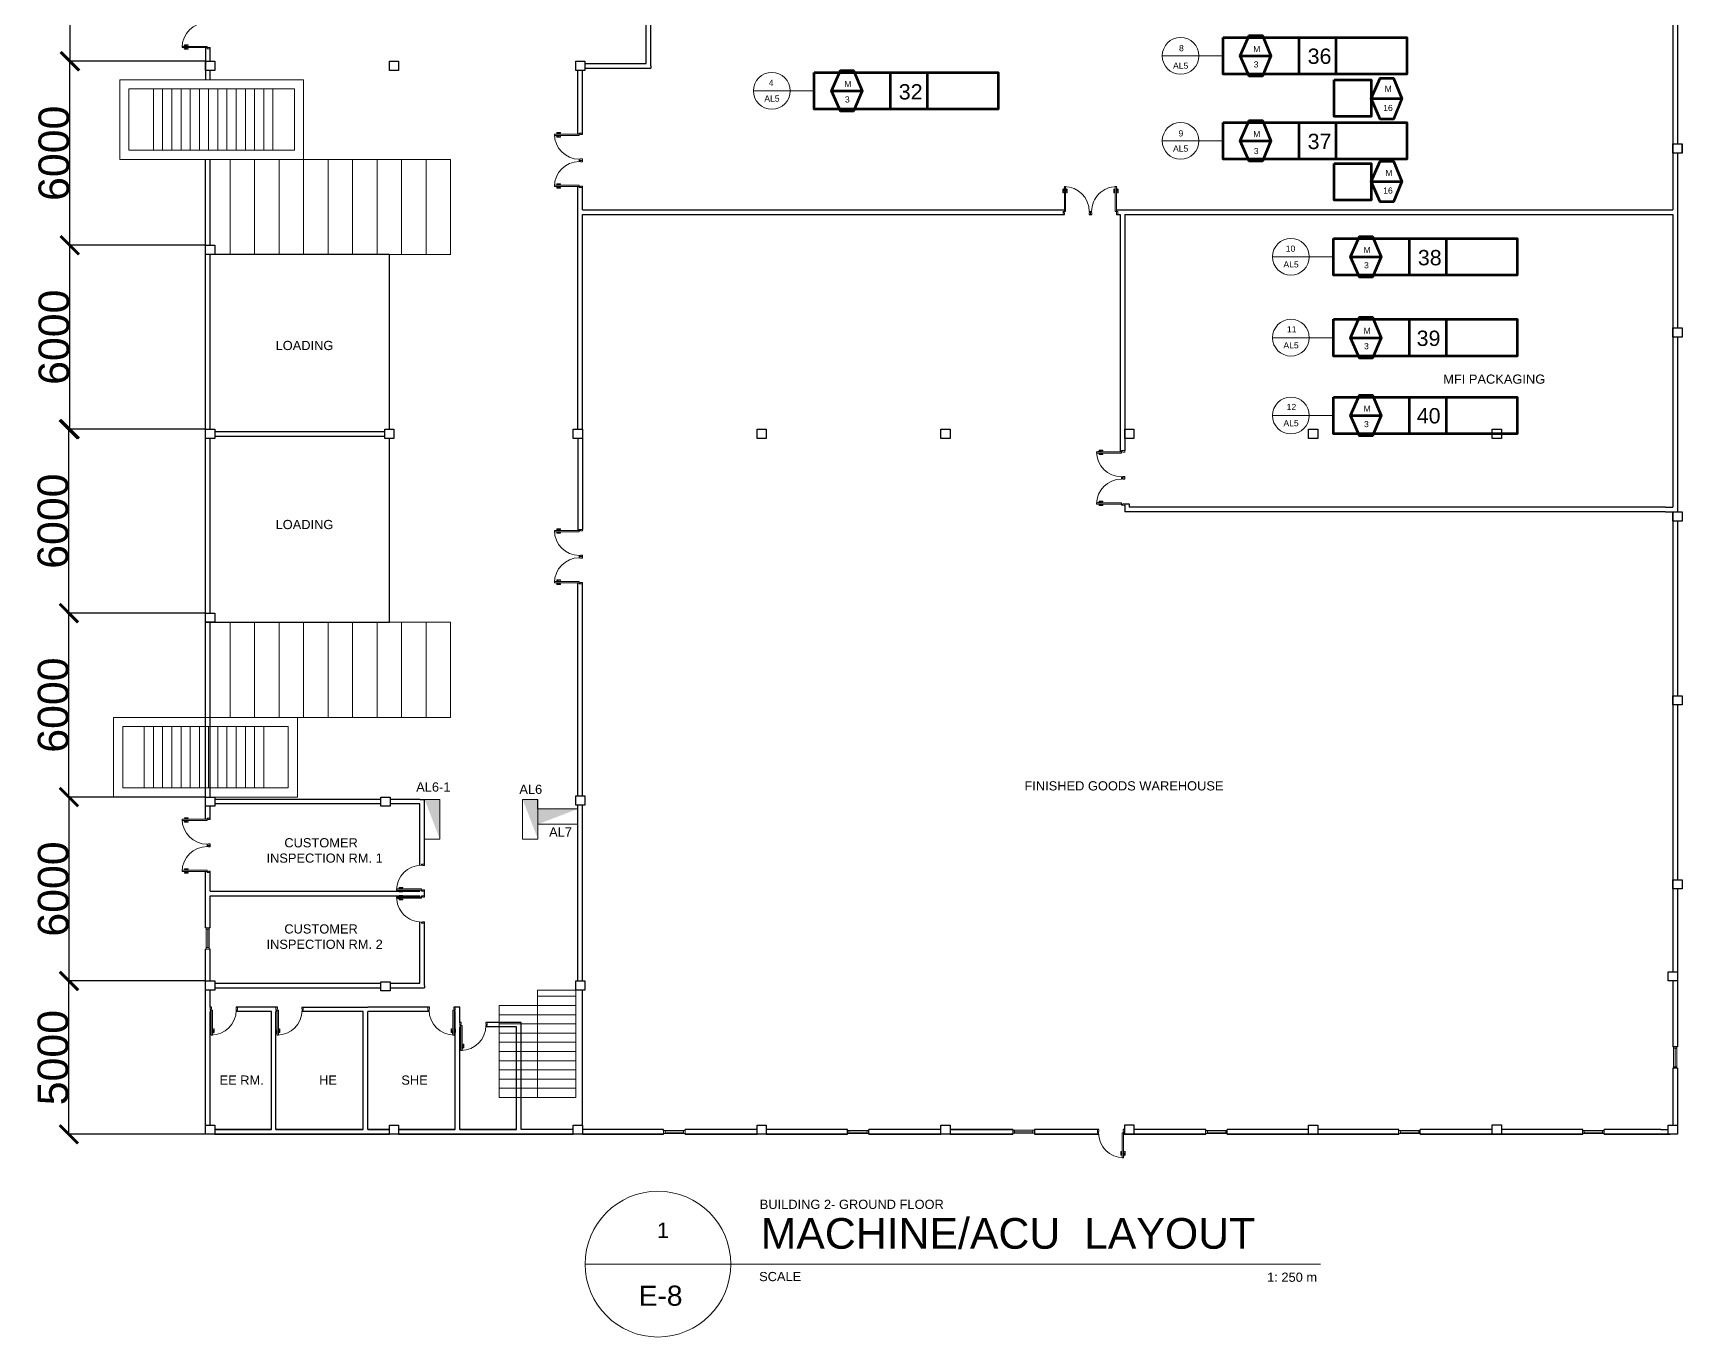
# Model space of a CAD drawing. Header units: millimetres. Extents: x 3339 to 2017737, y 4955 to 2748989.
# Drawn here: x 1099717 to 1153540, y 1506037 to 1548575 of the extents above; entities that cross this region are included whole.
import ezdxf

# ---------------------------------------------------------------- set-up
doc = ezdxf.new("R2010")
doc.units = ezdxf.units.MM
doc.header["$LTSCALE"] = 30
for name, color, linetype, lineweight in [('A-DETL-GENF', 92, 'Continuous', 13), ('A-DOOR', 31, 'Continuous', 13), ('A-GLAZ', 151, 'Continuous', 13), ('MACH BLOCK', 41, 'Continuous', 5), ('MACH BLOCK2', 28, 'Continuous', 60), ('PANNEL', 255, 'Continuous', 5), ('PANNEL H.', 250, 'Continuous', 5), ('STAIR', 1, 'Continuous', 5), ('T-WAL', 4, 'Continuous', 5), ('TEXT MACHLAYOUT', 255, 'Continuous', 5)]:
    doc.layers.add(name, color=color, linetype=linetype, lineweight=lineweight)
doc.layers.add('MACHINE LAYOUT', color=8, linetype='Continuous')
doc.layers.add('POSTE', color=50, linetype='Continuous')
doc.styles.get("Standard").update_dxf_attribs({"font": 'arial.ttf'})
doc.dimstyles.new('ISO-25', dxfattribs={"dimtxt": 1000, "dimasz": 600, "dimexe": 1.25, "dimexo": 0.625, "dimtad": 1, "dimtxsty": 'Standard', "dimblk": 'ARCHTICK', "dimcen": 2.5, "dimclrd": 4, "dimadec": 0, "dimazin": 0, "dimtfac": 1, "dimtmove": 0, "dimatfit": 3, "dimfxl": 1, "dimarcsym": 0})

# ---------------------------------------------------------------- blocks, each defined once
blk = doc.blocks.new('Poste 2')
at = {"layer": 'POSTE'}
blk.add_lwpolyline([(-300, 0), (0, 0), (0, -300), (-300, -300)], close=True, dxfattribs=at)
blk = doc.blocks.new('Poste 3')
at = {"layer": 'POSTE'}
blk.add_lwpolyline([(0, 0), (300, 0), (300, -300), (0, -300)], close=True, dxfattribs=at)
blk = doc.blocks.new('POSTE bot left')
at = {"layer": 'POSTE'}
blk.add_lwpolyline([(0, 300), (300, 300), (300, 0), (0, 0)], close=True, dxfattribs=at)
blk = doc.blocks.new('POSTE.COM')
at = {"layer": 'POSTE'}
blk.add_lwpolyline([(-300, 300), (0, 300), (0, 0), (-300, 0)], close=True, dxfattribs=at)
blk = doc.blocks.new('D4')
at = {"layer": 'A-DETL-GENF'}
for p, q in [((-1072, -29), (-1072, -112)), ((-1052, -29), (-1072, -29)), ((-1060, -41), (-1072, -30)), ((-1072, -112), (-1060, -112)), ((-1059, -112), (-1072, -112)), ((-1072, -112), (-1072, -150)), ((-1072, -150), (-1059, -150)), ((-1060, -112), (-1060, -41)), ((-1060, -41), (-1052, -41)), ((-1059, -150), (-1059, -112)), ((-1059, -115), (-1059, -147)), ((-1027, -115), (-1059, -115)), ((-1059, -147), (-1027, -147)), ((-1052, -41), (-1052, -29)), ((-1021, -74), (-1027, -80)), ((-1027, -80), (-1027, -182)), ((-1027, -147), (-1027, -115)), ((-1027, -182), (-1021, -188)), ((-1021, -188), (-1021, -74)), ((-974, -80), (-981, -74)), ((-981, -74), (-981, -188)), ((-981, -188), (-974, -182)), ((-974, -182), (-974, -80)), ((-943, -115), (-974, -115)), ((-974, -115), (-974, -147)), ((-974, -147), (-943, -147)), ((-930, -29), (-949, -29)), ((-949, -29), (-949, -41)), ((-949, -41), (-941, -41)), ((-943, -112), (-943, -150)), ((-930, -112), (-943, -112)), ((-943, -147), (-943, -115)), ((-943, -150), (-930, -150)), ((-941, -41), (-930, -30)), ((-941, -41), (-941, -112)), ((-941, -112), (-930, -112)), ((-930, -112), (-930, -29)), ((-930, -150), (-930, -112))]:
    blk.add_line(p, q, dxfattribs=at)
at = {"layer": 'A-DOOR', "lineweight": 18}
for p, q in [((-1059, 683), (-1024, 683)), ((-1014, 683), (-1059, 683)), ((-1059, 683), (-1059, 583)), ((-1059, 583), (-1024, 583)), ((-1024, 583), (-1024, 626)), ((-1024, 626), (-1014, 626)), ((-981, 583), (-1021, 583)), ((-1021, 583), (-1021, -231)), ((-1014, 626), (-1014, 683)), ((-981, -231), (-981, 583)), ((-169, 683), (-214, 683)), ((-214, 683), (-214, 626)), ((-214, 626), (-204, 626)), ((-204, 683), (-169, 683)), ((-204, 626), (-204, 583)), ((-204, 583), (-169, 583)), ((-169, 583), (-169, 683)), ((-1021, -231), (-981, -231))]:
    blk.add_line(p, q, dxfattribs=at)
at = {"layer": 'A-DOOR'}
blk.add_arc((-1021, 583), 814, 270, 0, dxfattribs=at)
blk = doc.blocks.new('DOOR')
at = {"layer": 'A-DOOR', "xscale": -1}
blk.add_blockref('D4', (-1059, -683), dxfattribs=at)
blk = doc.blocks.new('S2')
at = {"layer": 'STAIR'}
for p, q in [((0, 0), (-1250, 0)), ((-1250, 0), (-1250, -500)), ((0, -3500), (0, 0)), ((-2500, -500), (-2500, -3500)), ((-1250, -500), (-2500, -500)), ((-1250, -500), (-1250, -200)), ((-1250, -200), (0, -200)), ((-1250, -3500), (-1250, -500)), ((-1250, -800), (-1250, -500)), ((-1250, -500), (0, -500)), ((-1250, -800), (-2500, -800)), ((-1250, -1100), (-1250, -800)), ((-1250, -800), (0, -800)), ((0, -800), (-1250, -800)), ((-1250, -1100), (-2500, -1100)), ((-1250, -1400), (-2500, -1400)), ((-1250, -1400), (-1250, -1100)), ((-1250, -1100), (0, -1100)), ((0, -1100), (-1250, -1100)), ((-1250, -1700), (-1250, -1400)), ((-1250, -1400), (0, -1400)), ((0, -1400), (-1250, -1400)), ((-1250, -1700), (-2500, -1700)), ((-1250, -2000), (-2500, -2000)), ((-1250, -2000), (-1250, -1700)), ((-1250, -1700), (0, -1700)), ((0, -1700), (-1250, -1700)), ((-1250, -2300), (-1250, -2000)), ((-1250, -2000), (0, -2000)), ((0, -2000), (-1250, -2000)), ((-1250, -2300), (-2500, -2300)), ((-1250, -2600), (-2500, -2600)), ((-1250, -2600), (-1250, -2300)), ((-1250, -2300), (0, -2300)), ((0, -2300), (-1250, -2300)), ((-1250, -2900), (-1250, -2600)), ((-1250, -2600), (0, -2600)), ((0, -2600), (-1250, -2600)), ((-1250, -2900), (-2500, -2900)), ((-1250, -3200), (-2500, -3200)), ((-1250, -3200), (-1250, -2900)), ((-1250, -2900), (0, -2900)), ((0, -2900), (-1250, -2900)), ((-1250, -3500), (-1250, -3200)), ((-1250, -3200), (0, -3200)), ((-2500, -3500), (-1250, -3500)), ((-1250, -3500), (0, -3500))]:
    blk.add_line(p, q, dxfattribs=at)
blk = doc.blocks.new('W1')
at = {"layer": 'A-GLAZ'}
for p, q in [((100, 650), (0, 650)), ((50, 50), (50, 650)), ((100, 50), (0, 50)), ((100, 0), (0, 0))]:
    blk.add_line(p, q, dxfattribs=at)
blk.add_lwpolyline([(100, 0), (100, 700), (0, 700), (0, 0)], dxfattribs=at)
blk = doc.blocks.new('D2')
at = {"layer": 'T-WAL', "xscale": -1, "rotation": 270}
blk.add_blockref('DOOR', (0, 0), dxfattribs=at)
at = {"layer": 'T-WAL', "rotation": 270}
blk.add_blockref('DOOR', (0, -1780), dxfattribs=at)
blk = doc.blocks.new('SS2')
at = {"layer": 'STAIR'}
for p, q in [((-2600, 0), (-2600, -6000)), ((0, 0), (-2600, 0)), ((0, -6000), (0, 0)), ((-2300, -300), (-2300, -5700)), ((-300, -300), (-2300, -300)), ((-2300, -300), (-2300, -1000)), ((-300, -5700), (-300, -300)), ((-300, -300), (-300, -1000)), ((-2300, -1000), (-2300, -1300)), ((-2300, -1000), (-300, -1000)), ((-300, -1000), (-300, -1300)), ((-2300, -1300), (-2300, -1600)), ((-2300, -1300), (-300, -1300)), ((-2300, -1600), (-2300, -1900)), ((-2300, -1600), (-300, -1600)), ((-300, -1300), (-300, -1600)), ((-300, -1600), (-300, -1900)), ((-2300, -1900), (-2300, -2200)), ((-2300, -1900), (-300, -1900)), ((-300, -1900), (-300, -2200)), ((-2300, -2200), (-2300, -2500)), ((-2300, -2200), (-300, -2200)), ((-2300, -2500), (-2300, -2800)), ((-2300, -2500), (-300, -2500)), ((-300, -2200), (-300, -2500)), ((-300, -2500), (-300, -2800)), ((-2300, -2800), (-2300, -3100)), ((-2300, -2800), (-300, -2800)), ((-2300, -3100), (-2300, -3400)), ((-2300, -3100), (-300, -3100)), ((-300, -2800), (-300, -3100)), ((-300, -3100), (-300, -3400)), ((-2300, -3400), (-2300, -3700)), ((-2300, -3400), (-300, -3400)), ((-2300, -3700), (-2300, -4000)), ((-2300, -3700), (-300, -3700)), ((-300, -3400), (-300, -3700)), ((-300, -3700), (-300, -4000)), ((-2300, -4000), (-2300, -4300)), ((-2300, -4000), (-300, -4000)), ((-2300, -4300), (-2300, -4600)), ((-2300, -4300), (-300, -4300)), ((-300, -4000), (-300, -4300)), ((-300, -4300), (-300, -4600)), ((-2300, -4600), (-2300, -4900)), ((-2300, -4600), (-300, -4600)), ((-300, -4600), (-300, -4900)), ((-2300, -4900), (-2300, -5200)), ((-2300, -4900), (-300, -4900)), ((-2300, -5700), (-2300, -5000)), ((-2300, -5200), (-2300, -5500)), ((-300, -4900), (-300, -5200)), ((-300, -5200), (-300, -5500)), ((-2300, -5700), (-300, -5700)), ((-2600, -6000), (0, -6000))]:
    blk.add_line(p, q, dxfattribs=at)
blk = doc.blocks.new('WW3')
at = {"layer": 'T-WAL'}
blk.add_blockref('SS2', (0, 0), dxfattribs=at)
blk = doc.blocks.new('WE1')
at = {"layer": 'STAIR'}
for p, q in [((-8000, 0), (-8000, -3100)), ((0, 0), (-8000, 0)), ((-8000, 0), (-7200, 0)), ((-7200, 0), (-6400, 0)), ((-7200, 0), (-7200, -3100)), ((-6400, 0), (-5600, 0)), ((-6400, 0), (-6400, -3100)), ((-5600, 0), (-4800, 0)), ((-5600, 0), (-5600, -3100)), ((-4800, 0), (-4000, 0)), ((-4800, 0), (-4800, -3100)), ((-4000, 0), (-3200, 0)), ((-4000, 0), (-4000, -3100)), ((-3200, 0), (-2400, 0)), ((-3200, 0), (-3200, -3100)), ((-2400, 0), (-2400, 0)), ((-2400, 0), (-1600, 0)), ((-2400, -3100), (-2400, 0)), ((-1600, 0), (-800, 0)), ((-1600, 0), (-1600, -3100)), ((-800, 0), (-800, -3100)), ((0, -3100), (0, 0)), ((-8000, -3100), (0, -3100)), ((-8000, -3100), (-7200, -3100)), ((-7200, -3100), (-6400, -3100)), ((-6400, -3100), (-5600, -3100)), ((-5600, -3100), (-4800, -3100)), ((-4800, -3100), (-4000, -3100)), ((-4000, -3100), (-3200, -3100)), ((-3200, -3100), (-2400, -3100)), ((-2400, -3100), (-1600, -3100)), ((-1600, -3100), (-800, -3100))]:
    blk.add_line(p, q, dxfattribs=at)
blk = doc.blocks.new('WEE')
at = {"layer": 'STAIR'}
blk.add_blockref('WE1', (8000, 0), dxfattribs=at)
at = {"layer": 'STAIR', "rotation": 89.99999999999999}
blk.add_blockref('WW3', (-3000, -3100), dxfattribs=at)
blk = doc.blocks.new('WEEW')
at = {"layer": 'STAIR'}
blk.add_line((-6000, 0), (-3000, 0), dxfattribs=at)
at = {"layer": 'STAIR', "rotation": 270}
blk.add_blockref('WW3', (0, 0), dxfattribs=at)
blk = doc.blocks.new('DDW')
at = {"layer": 'STAIR'}
blk.add_line((0, 3100), (3000, 3100), dxfattribs=at)
blk.add_blockref('WEEW', (3200, 3100), dxfattribs=at)
at = {"layer": 'STAIR', "xscale": -1, "rotation": 180}
blk.add_blockref('WE1', (8000, 0), dxfattribs=at)
blk = doc.blocks.new('_ArchTick')
at = {"color": 0, "linetype": 'ByBlock', "const_width": 0.15}
blk.add_lwpolyline([(-0.5, -0.5), (0.5, 0.5)], dxfattribs=at)
blk = doc.blocks.new('*D176')
at = {"layer": 'Defpoints', "color": 0, "transparency": 16777216}
for p in [(1100887, 1517651), (1105349, 1517651), (1105349, 1512651)]:
    blk.add_point(p, dxfattribs=at)
at = {"layer": 'MACHINE LAYOUT', "color": 0, "lineweight": -2, "transparency": 16777216}
for p, q in [((1105348, 1517651), (1100885, 1517651)), ((1105348, 1512651), (1100885, 1512651))]:
    blk.add_line(p, q, dxfattribs=at)
at = {"layer": 'MACHINE LAYOUT', "color": 4, "lineweight": -2, "transparency": 16777216}
blk.add_line((1100887, 1512651), (1100887, 1517651), dxfattribs=at)
at = {"layer": 'MACHINE LAYOUT', "color": 4, "lineweight": -2, "transparency": 16777216, "xscale": 600, "yscale": 600, "zscale": 600}
for p, rotation in [((1100887, 1517651), 90), ((1100887, 1512651), 270)]:
    blk.add_blockref('_ArchTick', p, dxfattribs=dict(at, rotation=rotation))
at = {"layer": 'MACHINE LAYOUT', "color": 0, "transparency": 16777216, "insert": (1100375, 1515151), "char_height": 1000, "attachment_point": 5, "rotation": 90}
blk.add_mtext('5000', dxfattribs=at)
blk = doc.blocks.new('*D177')
at = {"layer": 'Defpoints', "color": 0, "transparency": 16777216}
for p in [(1100895, 1523651), (1105349, 1523651), (1105349, 1517651)]:
    blk.add_point(p, dxfattribs=at)
at = {"layer": 'MACHINE LAYOUT', "color": 0, "lineweight": -2, "transparency": 16777216}
for p, q in [((1105348, 1523651), (1100894, 1523651)), ((1105348, 1517651), (1100894, 1517651))]:
    blk.add_line(p, q, dxfattribs=at)
at = {"layer": 'MACHINE LAYOUT', "color": 4, "lineweight": -2, "transparency": 16777216}
blk.add_line((1100895, 1517651), (1100895, 1523651), dxfattribs=at)
at = {"layer": 'MACHINE LAYOUT', "color": 4, "lineweight": -2, "transparency": 16777216, "xscale": 600, "yscale": 600, "zscale": 600}
for p, rotation in [((1100895, 1523651), 90), ((1100895, 1517651), 270)]:
    blk.add_blockref('_ArchTick', p, dxfattribs=dict(at, rotation=rotation))
at = {"layer": 'MACHINE LAYOUT', "color": 0, "transparency": 16777216, "insert": (1100384, 1520651), "char_height": 1000, "attachment_point": 5, "rotation": 90}
blk.add_mtext('6000', dxfattribs=at)
blk = doc.blocks.new('*D178')
at = {"layer": 'Defpoints', "color": 0, "transparency": 16777216}
for p in [(1100892, 1529651), (1105349, 1529651), (1105349, 1523651)]:
    blk.add_point(p, dxfattribs=at)
at = {"layer": 'MACHINE LAYOUT', "color": 0, "lineweight": -2, "transparency": 16777216}
for p, q in [((1105348, 1529651), (1100891, 1529651)), ((1105348, 1523651), (1100891, 1523651))]:
    blk.add_line(p, q, dxfattribs=at)
at = {"layer": 'MACHINE LAYOUT', "color": 4, "lineweight": -2, "transparency": 16777216}
blk.add_line((1100892, 1523651), (1100892, 1529651), dxfattribs=at)
at = {"layer": 'MACHINE LAYOUT', "color": 4, "lineweight": -2, "transparency": 16777216, "xscale": 600, "yscale": 600, "zscale": 600}
for p, rotation in [((1100892, 1529651), 90), ((1100892, 1523651), 270)]:
    blk.add_blockref('_ArchTick', p, dxfattribs=dict(at, rotation=rotation))
at = {"layer": 'MACHINE LAYOUT', "color": 0, "transparency": 16777216, "insert": (1100381, 1526651), "char_height": 1000, "attachment_point": 5, "rotation": 90}
blk.add_mtext('6000', dxfattribs=at)
blk = doc.blocks.new('*D179')
at = {"layer": 'Defpoints', "color": 0, "transparency": 16777216}
for p in [(1100884, 1535651), (1105349, 1535651), (1105349, 1529651)]:
    blk.add_point(p, dxfattribs=at)
at = {"layer": 'MACHINE LAYOUT', "color": 0, "lineweight": -2, "transparency": 16777216}
for p, q in [((1105348, 1535651), (1100883, 1535651)), ((1105348, 1529651), (1100883, 1529651))]:
    blk.add_line(p, q, dxfattribs=at)
at = {"layer": 'MACHINE LAYOUT', "color": 4, "lineweight": -2, "transparency": 16777216}
blk.add_line((1100884, 1529651), (1100884, 1535651), dxfattribs=at)
at = {"layer": 'MACHINE LAYOUT', "color": 4, "lineweight": -2, "transparency": 16777216, "xscale": 600, "yscale": 600, "zscale": 600}
for p, rotation in [((1100884, 1535651), 90), ((1100884, 1529651), 270)]:
    blk.add_blockref('_ArchTick', p, dxfattribs=dict(at, rotation=rotation))
at = {"layer": 'MACHINE LAYOUT', "color": 0, "transparency": 16777216, "insert": (1100373, 1532651), "char_height": 1000, "attachment_point": 5, "rotation": 90}
blk.add_mtext('6000', dxfattribs=at)
blk = doc.blocks.new('*D180')
at = {"layer": 'Defpoints', "color": 0, "transparency": 16777216}
for p in [(1100919, 1541651), (1105349, 1541651), (1105349, 1535651)]:
    blk.add_point(p, dxfattribs=at)
at = {"layer": 'MACHINE LAYOUT', "color": 0, "lineweight": -2, "transparency": 16777216}
for p, q in [((1105348, 1541651), (1100917, 1541651)), ((1105348, 1535651), (1100917, 1535651))]:
    blk.add_line(p, q, dxfattribs=at)
at = {"layer": 'MACHINE LAYOUT', "color": 4, "lineweight": -2, "transparency": 16777216}
blk.add_line((1100919, 1535651), (1100919, 1541651), dxfattribs=at)
at = {"layer": 'MACHINE LAYOUT', "color": 4, "lineweight": -2, "transparency": 16777216, "xscale": 600, "yscale": 600, "zscale": 600}
for p, rotation in [((1100919, 1541651), 90), ((1100919, 1535651), 270)]:
    blk.add_blockref('_ArchTick', p, dxfattribs=dict(at, rotation=rotation))
at = {"layer": 'MACHINE LAYOUT', "color": 0, "transparency": 16777216, "insert": (1100407, 1538651), "char_height": 1000, "attachment_point": 5, "rotation": 90}
blk.add_mtext('6000', dxfattribs=at)
blk = doc.blocks.new('*D181')
at = {"layer": 'Defpoints', "color": 0, "transparency": 16777216}
for p in [(1100916, 1547651), (1105349, 1547651), (1105349, 1541651)]:
    blk.add_point(p, dxfattribs=at)
at = {"layer": 'MACHINE LAYOUT', "color": 0, "lineweight": -2, "transparency": 16777216}
for p, q in [((1105348, 1547651), (1100914, 1547651)), ((1105348, 1541651), (1100914, 1541651))]:
    blk.add_line(p, q, dxfattribs=at)
at = {"layer": 'MACHINE LAYOUT', "color": 4, "lineweight": -2, "transparency": 16777216}
blk.add_line((1100916, 1541651), (1100916, 1547651), dxfattribs=at)
at = {"layer": 'MACHINE LAYOUT', "color": 4, "lineweight": -2, "transparency": 16777216, "xscale": 600, "yscale": 600, "zscale": 600}
for p, rotation in [((1100916, 1547651), 90), ((1100916, 1541651), 270)]:
    blk.add_blockref('_ArchTick', p, dxfattribs=dict(at, rotation=rotation))
at = {"layer": 'MACHINE LAYOUT', "color": 0, "transparency": 16777216, "insert": (1100404, 1544651), "char_height": 1000, "attachment_point": 5, "rotation": 90}
blk.add_mtext('6000', dxfattribs=at)
blk = doc.blocks.new('*D182')
at = {"layer": 'Defpoints', "color": 0, "transparency": 16777216}
for p in [(1100930, 1553651), (1105349, 1553651), (1105349, 1547651)]:
    blk.add_point(p, dxfattribs=at)
at = {"layer": 'MACHINE LAYOUT', "color": 0, "lineweight": -2, "transparency": 16777216}
for p, q in [((1105348, 1553651), (1100929, 1553651)), ((1105348, 1547651), (1100929, 1547651))]:
    blk.add_line(p, q, dxfattribs=at)
at = {"layer": 'MACHINE LAYOUT', "color": 4, "lineweight": -2, "transparency": 16777216}
blk.add_line((1100930, 1547651), (1100930, 1553651), dxfattribs=at)
at = {"layer": 'MACHINE LAYOUT', "color": 4, "lineweight": -2, "transparency": 16777216, "xscale": 600, "yscale": 600, "zscale": 600}
for p, rotation in [((1100930, 1553651), 90), ((1100930, 1547651), 270)]:
    blk.add_blockref('_ArchTick', p, dxfattribs=dict(at, rotation=rotation))
at = {"layer": 'MACHINE LAYOUT', "color": 0, "transparency": 16777216, "insert": (1100419, 1550651), "char_height": 1000, "attachment_point": 5, "rotation": 90}
blk.add_mtext('6000', dxfattribs=at)
blk = doc.blocks.new('MC')
at = {"layer": 'MACH BLOCK'}
blk.add_line((0, 0), (1986, 0), dxfattribs=at)
blk.add_circle((600, 0), 600, dxfattribs=at)
blk = doc.blocks.new('MCB')
at = {"layer": 'MACH BLOCK2'}
blk.add_line((2547, 0), (3547, 0), dxfattribs=at)
for points in [[(1986, 600), (7986, 600), (7986, -600), (1986, -600)], [(2547, 0), (2840, 664), (3268, 664), (3547, 0), (3268, -664), (2840, -664)], [(4470, 600), (5670, 600), (5670, -600), (4470, -600)]]:
    blk.add_lwpolyline(points, close=True, dxfattribs=at)
at = {"layer": 'MACH BLOCK'}
blk.add_blockref('MC', (0, 0), dxfattribs=at)
blk = doc.blocks.new('P')
at = {"layer": 'PANNEL H.'}
h = blk.add_hatch(color=256, dxfattribs=at)
h.dxf.hatch_style = 1
h.paths.add_polyline_path([(1300, 0), (0, 0), (0, -500)])
at = {"layer": 'PANNEL'}
blk.add_lwpolyline([(0, 0), (1300, 0), (1300, -500), (0, -500)], close=True, dxfattribs=at)

msp = doc.modelspace()

# ---------------------------------------------------------------- linework, layer by layer
at = {"layer": 'MACH BLOCK'}
for p, q in [((1117739.499, 1508414.566), (1141739.499, 1508414.566)), ((1117741.082, 1508414.566), (1117739.499, 1508414.566))]:
    msp.add_line(p, q, dxfattribs=at)
msp.add_circle((1120116.615, 1508414.566), 2377.116, dxfattribs=at)
at = {"layer": 'MACH BLOCK2'}
for p, q in [((1143398.326, 1546433.551), (1144398.326, 1546433.551)), ((1139121.471, 1545054.128), (1140121.471, 1545054.128)), ((1143398.326, 1543731.78), (1144398.326, 1543731.78))]:
    msp.add_line(p, q, dxfattribs=at)
for points in [[(1142192.138, 1547048.539), (1143392.138, 1547048.539), (1143392.138, 1545848.539), (1142192.138, 1545848.539)], [(1143398.326, 1546433.551), (1143691.595, 1547097.944), (1144119.387, 1547097.944), (1144398.326, 1546433.551), (1144119.387, 1545769.157), (1143691.595, 1545769.157)], [(1138560.194, 1545654.135), (1144560.194, 1545654.135), (1144560.194, 1544454.135), (1138560.194, 1544454.135)], [(1139121.471, 1545054.128), (1139414.741, 1545718.521), (1139842.532, 1545718.521), (1140121.471, 1545054.128), (1139842.532, 1544389.734), (1139414.741, 1544389.734)], [(1141044.565, 1545654.135), (1142244.565, 1545654.135), (1142244.565, 1544454.135), (1141044.565, 1544454.135)], [(1142192.138, 1544321.77), (1143392.138, 1544321.77), (1143392.138, 1543121.77), (1142192.138, 1543121.77)], [(1143398.326, 1543731.78), (1143691.595, 1544396.173), (1144119.387, 1544396.173), (1144398.326, 1543731.78), (1144119.387, 1543067.386), (1143691.595, 1543067.386)]]:
    msp.add_lwpolyline(points, close=True, dxfattribs=at)
at = {"layer": 'MACHINE LAYOUT', "transparency": 33554585}
for p, q in [((1119733.757, 1547576.263), (1119733.757, 1571651.263)), ((1119883.757, 1547501.263), (1119883.757, 1559426.263)), ((1153240.419, 1550653.979), (1153240.419, 1542801.263)), ((1153240.419, 1550653.979), (1153240.419, 1542801.263)), ((1153390.419, 1550653.979), (1153390.419, 1544953.979)), ((1105348.919, 1548099.531), (1105348.919, 1547051.263)), ((1105498.919, 1547651.263), (1105498.919, 1548106.531)), ((1117733.757, 1547651.263), (1117733.757, 1547501.263)), ((1117733.757, 1547576.263), (1119733.757, 1547576.263)), ((1117733.757, 1547426.263), (1119733.757, 1547426.263)), ((1119733.757, 1547426.263), (1119883.757, 1547426.263)), ((1119883.757, 1547501.263), (1119883.757, 1547426.263)), ((1105498.919, 1547051.263), (1105498.919, 1547351.263)), ((1117498.919, 1545272.798), (1117498.919, 1547351.263)), ((1117648.919, 1545265.798), (1117648.919, 1547351.263)), ((1153540.419, 1544653.979), (1153540.419, 1544953.979)), ((1105348.919, 1522927.482), (1105348.919, 1544451.263)), ((1105498.919, 1541651.263), (1105498.919, 1544451.263)), ((1153390.419, 1544653.979), (1153390.419, 1538953.979)), ((1117498.919, 1535651.263), (1117498.919, 1543568.798)), ((1117648.919, 1542801.263), (1117648.919, 1543575.798)), ((1117648.919, 1542801.263), (1133379.861, 1542801.263)), ((1117648.919, 1535651.263), (1117648.919, 1542651.263)), ((1117648.919, 1542651.263), (1133386.861, 1542651.263)), ((1117648.919, 1542651.263), (1133386.861, 1542651.263)), ((1134186.861, 1542651.263), (1134276.861, 1542651.263)), ((1134186.861, 1542651.263), (1134276.861, 1542651.263)), ((1135076.861, 1542651.263), (1135198.919, 1542651.263)), ((1135076.861, 1542651.263), (1135198.919, 1542651.263)), ((1135083.861, 1542801.263), (1152998.919, 1542801.263)), ((1135198.919, 1542651.263), (1135198.919, 1534951.26)), ((1135348.919, 1542651.263), (1152998.919, 1542651.263)), ((1135348.919, 1542651.263), (1135648.919, 1542651.263)), ((1135348.919, 1542651.263), (1135348.919, 1534951.26)), ((1152998.919, 1542801.263), (1153240.419, 1542801.263)), ((1152998.919, 1542651.263), (1153240.419, 1542651.263)), ((1153240.419, 1542651.263), (1153240.419, 1533103.979)), ((1111348.919, 1541351.263), (1105348.919, 1541351.263)), ((1105498.919, 1535651.263), (1105498.919, 1541351.263)), ((1111348.919, 1535651.263), (1111348.919, 1541351.263)), ((1153390.419, 1538653.979), (1153390.419, 1532953.979)), ((1105348.919, 1535651.263), (1105648.919, 1535651.263)), ((1111198.919, 1535651.263), (1111498.919, 1535651.263)), ((1117348.919, 1535651.263), (1117648.919, 1535651.263)), ((1123348.919, 1535651.263), (1123648.919, 1535651.263)), ((1129348.919, 1535651.263), (1129648.919, 1535651.263)), ((1135348.919, 1535651.263), (1135648.919, 1535651.263)), ((1141348.919, 1535651.263), (1141648.919, 1535651.263)), ((1105498.919, 1529651.263), (1105498.919, 1535351.263)), ((1105648.919, 1535576.263), (1111198.919, 1535576.263)), ((1105648.919, 1535426.263), (1111198.919, 1535426.263)), ((1111348.919, 1529351.263), (1111348.919, 1535351.263)), ((1117498.919, 1535351.263), (1117498.919, 1532344.76)), ((1117648.919, 1535351.263), (1117648.919, 1532382.76)), ((1135198.919, 1534951.26), (1135198.919, 1534913.26)), ((1135348.919, 1533216.26), (1135498.919, 1533216.26)), ((1135348.919, 1533171.26), (1135348.919, 1532953.979)), ((1152998.919, 1532953.979), (1135348.919, 1532953.979)), ((1135498.919, 1533216.26), (1135498.919, 1533103.979)), ((1152998.919, 1533103.979), (1135498.919, 1533103.979)), ((1152998.919, 1533103.979), (1153240.419, 1533103.979)), ((1152998.919, 1532953.979), (1153240.419, 1532953.979)), ((1153240.419, 1532953.979), (1153240.419, 1517953.979)), ((1153390.419, 1532653.979), (1153390.419, 1526953.979)), ((1117648.919, 1531447.76), (1117648.919, 1531537.76)), ((1117498.919, 1523687.278), (1117498.919, 1530640.76)), ((1117648.919, 1523687.278), (1117648.919, 1530647.76)), ((1105348.919, 1529351.263), (1111348.919, 1529351.263)), ((1105498.919, 1523651.263), (1105498.919, 1529351.263)), ((1153390.419, 1526653.979), (1153390.419, 1520953.979)), ((1105498.919, 1522920.482), (1105498.919, 1523351.263)), ((1111073.109, 1523576.263), (1105648.919, 1523576.263)), ((1111073.109, 1523426.263), (1105648.919, 1523426.263)), ((1112348.919, 1523576.263), (1111373.109, 1523576.263)), ((1112348.919, 1523426.263), (1111373.109, 1523426.263)), ((1112348.919, 1523576.263), (1112498.919, 1523576.263)), ((1112348.919, 1521426.726), (1112348.919, 1523426.263)), ((1112498.919, 1523501.263), (1112498.919, 1523576.263)), ((1112498.919, 1521466.263), (1112498.919, 1523501.263)), ((1117498.919, 1517651.263), (1117498.919, 1523387.278)), ((1117648.919, 1517651.263), (1117648.919, 1523387.278)), ((1105498.919, 1522030.482), (1105498.919, 1522120.482)), ((1105348.919, 1519388.763), (1105348.919, 1521223.482)), ((1105498.919, 1520576.263), (1105498.919, 1521230.482)), ((1105498.919, 1520576.263), (1112348.919, 1520576.263)), ((1112348.919, 1520576.263), (1112348.919, 1520614.263)), ((1112498.919, 1520381.263), (1112498.919, 1520621.263)), ((1153390.419, 1520653.979), (1153390.419, 1515503.979)), ((1105498.919, 1519388.763), (1105498.919, 1520426.263)), ((1105498.919, 1520426.263), (1112348.919, 1520426.263)), ((1112348.919, 1520388.263), (1112348.919, 1520426.263)), ((1112348.919, 1517576.263), (1112348.919, 1519575.8)), ((1112498.919, 1517501.263), (1112498.919, 1519581.263)), ((1105371.351, 1519388.763), (1105348.919, 1519388.763)), ((1105498.919, 1519388.763), (1105471.351, 1519388.763)), ((1105348.919, 1512951.263), (1105348.919, 1518688.763)), ((1105371.351, 1518688.763), (1105348.919, 1518688.763)), ((1105498.919, 1518688.763), (1105471.351, 1518688.763)), ((1105498.919, 1517651.263), (1105498.919, 1518688.763)), ((1105498.919, 1517651.263), (1105498.919, 1518688.763)), ((1105348.919, 1517351.263), (1105348.919, 1517501.263)), ((1105498.919, 1516801.263), (1105498.919, 1517351.263)), ((1105648.919, 1517651.263), (1105648.919, 1517351.263)), ((1105648.919, 1517576.263), (1111073.109, 1517576.263)), ((1105648.919, 1517426.263), (1111073.109, 1517426.263)), ((1111373.109, 1517576.263), (1112348.919, 1517576.263)), ((1111373.109, 1517426.263), (1112348.919, 1517426.263)), ((1112348.919, 1517426.263), (1112498.919, 1517426.263)), ((1112498.919, 1517501.263), (1112498.919, 1517426.263)), ((1117648.919, 1512951.263), (1117648.919, 1517351.263)), ((1153240.419, 1517653.979), (1153240.419, 1515503.979)), ((1105543.919, 1516801.263), (1105498.919, 1516801.263)), ((1107648.919, 1516801.263), (1106343.919, 1516801.263)), ((1107693.919, 1516801.263), (1107648.919, 1516801.263)), ((1108538.919, 1516801.263), (1110648.919, 1516801.263)), ((1112653.919, 1516801.263), (1110648.919, 1516801.263)), ((1113648.919, 1516801.263), (1113453.919, 1516801.263)), ((1113648.919, 1516301.263), (1113648.919, 1516801.263)), ((1105498.919, 1512951.263), (1105498.919, 1516651.263)), ((1105536.919, 1516651.263), (1105498.919, 1516651.263)), ((1107498.919, 1516651.263), (1106349.382, 1516651.263)), ((1107498.919, 1512801.263), (1107498.919, 1516651.263)), ((1107648.919, 1512801.263), (1107648.919, 1516651.263)), ((1107686.919, 1516651.263), (1107648.919, 1516651.263)), ((1110498.919, 1516651.263), (1108499.382, 1516651.263)), ((1110498.919, 1512801.263), (1110498.919, 1516651.263)), ((1110648.919, 1512801.263), (1110648.919, 1516651.263)), ((1112648.457, 1516651.263), (1110648.919, 1516651.263)), ((1113498.919, 1516651.263), (1113460.919, 1516651.263)), ((1113498.919, 1512801.263), (1113498.919, 1516651.263)), ((1113693.919, 1516301.263), (1113648.919, 1516301.263)), ((1115648.919, 1516301.263), (1114493.919, 1516301.263)), ((1115648.919, 1512801.263), (1115648.919, 1516301.263)), ((1113648.919, 1512801.263), (1113648.919, 1516151.263)), ((1113686.919, 1516151.263), (1113648.919, 1516151.263)), ((1115498.919, 1516151.263), (1114499.382, 1516151.263)), ((1115498.919, 1512801.263), (1115498.919, 1516151.263)), ((1153390.08, 1515503.979), (1153240.419, 1515503.979)), ((1153390.08, 1515503.979), (1153390.419, 1515503.979)), ((1153240.419, 1514803.979), (1153240.419, 1512953.979)), ((1153390.08, 1514803.979), (1153240.419, 1514803.979)), ((1153390.08, 1514803.979), (1153390.419, 1514803.979)), ((1153390.419, 1514803.979), (1153390.419, 1512651.263)), ((1107498.919, 1512801.263), (1105648.919, 1512801.263)), ((1105648.919, 1512801.263), (1107498.919, 1512801.263)), ((1111348.919, 1512651.263), (1105648.919, 1512651.263)), ((1105648.919, 1512651.263), (1111348.919, 1512651.263)), ((1110498.919, 1512801.263), (1107648.919, 1512801.263)), ((1107648.919, 1512801.263), (1110498.919, 1512801.263)), ((1111348.919, 1512801.263), (1110648.919, 1512801.263)), ((1110648.919, 1512801.263), (1111348.919, 1512801.263)), ((1113498.919, 1512801.263), (1111648.919, 1512801.263)), ((1111648.919, 1512801.263), (1113498.919, 1512801.263)), ((1117348.919, 1512651.263), (1111648.919, 1512651.263)), ((1111648.919, 1512651.263), (1117348.919, 1512651.263)), ((1115498.919, 1512801.263), (1113648.919, 1512801.263)), ((1113648.919, 1512801.263), (1115498.919, 1512801.263)), ((1117348.919, 1512801.263), (1115648.919, 1512801.263)), ((1120298.919, 1512801.263), (1117648.919, 1512801.263)), ((1120298.919, 1512651.263), (1117648.919, 1512651.263)), ((1117648.919, 1512651.263), (1120298.919, 1512651.263)), ((1120298.919, 1512773.365), (1120298.919, 1512801.263)), ((1120298.919, 1512651.263), (1120298.919, 1512673.365)), ((1123348.919, 1512801.263), (1120998.919, 1512801.263)), ((1120998.919, 1512773.365), (1120998.919, 1512801.263)), ((1120998.919, 1512651.263), (1120998.919, 1512673.365)), ((1123348.919, 1512651.263), (1120998.919, 1512651.263)), ((1120998.919, 1512651.263), (1123348.919, 1512651.263)), ((1126298.919, 1512801.263), (1123648.919, 1512801.263)), ((1126298.919, 1512651.263), (1123648.919, 1512651.263)), ((1123648.919, 1512651.263), (1126298.919, 1512651.263)), ((1126298.919, 1512651.263), (1126298.919, 1512801.263)), ((1129348.919, 1512801.263), (1126998.919, 1512801.263)), ((1126998.919, 1512651.263), (1126998.919, 1512801.263)), ((1129348.919, 1512651.263), (1126998.919, 1512651.263)), ((1126998.919, 1512651.263), (1129348.919, 1512651.263)), ((1131703.919, 1512801.263), (1129648.919, 1512801.263)), ((1129648.919, 1512801.263), (1131703.919, 1512801.263)), ((1131703.919, 1512651.263), (1129648.919, 1512651.263)), ((1129648.919, 1512651.263), (1131703.919, 1512651.263)), ((1131703.919, 1512801.263), (1131703.919, 1512651.263)), ((1134503.919, 1512801.263), (1132403.919, 1512801.263)), ((1134458.919, 1512801.263), (1132403.919, 1512801.263)), ((1132403.919, 1512801.263), (1132403.919, 1512651.263)), ((1134498.456, 1512651.263), (1132403.919, 1512651.263)), ((1132403.919, 1512651.263), (1134498.456, 1512651.263)), ((1135348.919, 1512801.263), (1135303.919, 1512801.263)), ((1137998.919, 1512651.263), (1135310.919, 1512651.263)), ((1135310.919, 1512651.263), (1137998.919, 1512651.263)), ((1137998.919, 1512801.263), (1135648.919, 1512801.263)), ((1137998.919, 1512653.979), (1137998.919, 1512801.263)), ((1137998.919, 1512653.979), (1137998.919, 1512651.263)), ((1141348.919, 1512801.263), (1138698.919, 1512801.263)), ((1138698.919, 1512653.979), (1138698.919, 1512801.263)), ((1138698.919, 1512653.979), (1138698.919, 1512651.263)), ((1144298.919, 1512651.263), (1138698.919, 1512651.263)), ((1138698.919, 1512651.263), (1144298.919, 1512651.263)), ((1144298.919, 1512801.263), (1141648.919, 1512801.263)), ((1144298.919, 1512651.24), (1144298.919, 1512801.263)), ((1147348.919, 1512801.263), (1144998.919, 1512801.263)), ((1144998.919, 1512651.263), (1144998.919, 1512801.263)), ((1150298.919, 1512651.263), (1144998.919, 1512651.263)), ((1144998.919, 1512651.263), (1150298.919, 1512651.263)), ((1150298.919, 1512801.263), (1147648.919, 1512801.263)), ((1150298.919, 1512651.263), (1150298.919, 1512801.263)), ((1152848.919, 1512801.263), (1150998.919, 1512801.263)), ((1150998.919, 1512651.263), (1150998.919, 1512801.263)), ((1153148.919, 1512651.263), (1150998.919, 1512651.263)), ((1150998.919, 1512651.263), (1153148.919, 1512651.263)), ((1150998.919, 1512651.263), (1153090.419, 1512651.263)), ((1152848.919, 1512801.263), (1153090.419, 1512801.263)), ((1152998.919, 1512653.979), (1152998.919, 1512651.263)), ((1152998.919, 1512653.979), (1152998.919, 1512651.263)), ((1153090.08, 1512951.263), (1153090.419, 1512951.263)), ((1153240.419, 1512953.979), (1153240.419, 1512951.263))]:
    msp.add_line(p, q, dxfattribs=at)
at = {"layer": 'MACHINE LAYOUT'}
msp.add_line((1116198.919, 1523264.752), (1116198.919, 1523576.263), dxfattribs=at)

# ---------------------------------------------------------------- block references
at = {"layer": 'MACH BLOCK'}
msp.add_blockref('MC', (1136574.652, 1545054.128), dxfattribs=at)
at = {"layer": 'MACHINE LAYOUT', "transparency": 33554585}
for name, p in [('D2', (1105498.919, 1549841.531)), ('Poste 2', (1105648.919, 1547651.263)), ('Poste 2', (1111648.919, 1547651.263)), ('Poste 2', (1117733.757, 1547651.263)), ('Poste 2', (1117733.757, 1547651.263)), ('DDW', (1105348.919, 1541351.263)), ('D2', (1117648.919, 1545310.798)), ('POSTE.COM', (1153540.419, 1544653.979)), ('Poste 2', (1105648.919, 1541651.263)), ('POSTE.COM', (1153540.419, 1538653.979)), ('Poste 2', (1105648.919, 1535651.263)), ('Poste 2', (1111498.919, 1535651.263)), ('Poste 3', (1117348.919, 1535651.263)), ('Poste 3', (1123348.919, 1535651.263)), ('Poste 3', (1129348.919, 1535651.263)), ('Poste 3', (1135348.919, 1535651.263)), ('Poste 3', (1141348.919, 1535651.263)), ('Poste 3', (1147348.919, 1535651.263)), ('D2', (1135348.919, 1534951.26)), ('POSTE.COM', (1153540.419, 1532653.979)), ('D2', (1117648.919, 1532382.76)), ('WEE', (1105348.919, 1529351.263)), ('Poste 2', (1105648.919, 1529651.263)), ('POSTE.COM', (1153540.419, 1526653.979)), ('Poste 2', (1105648.919, 1523651.263)), ('Poste 2', (1111373.109, 1523651.263)), ('Poste 3', (1117433.076, 1523687.278)), ('D2', (1105498.919, 1522965.482)), ('POSTE.COM', (1153540.419, 1520653.979)), ('POSTE bot left', (1153090.419, 1517653.979)), ('Poste 2', (1105648.919, 1517651.263)), ('Poste 2', (1111373.109, 1517626.969)), ('S2', (1117433.076, 1517351.263)), ('Poste 3', (1117433.076, 1517651.263)), ('D4', (1106557.723, 1516118.195)), ('D4', (1108707.723, 1516118.195)), ('DOOR', (1113498.919, 1516801.263)), ('Poste 2', (1105648.919, 1512951.263)), ('Poste 3', (1111348.919, 1512951.263)), ('Poste 3', (1117348.919, 1512951.263)), ('Poste 3', (1123348.919, 1512951.263)), ('Poste 3', (1129348.919, 1512951.263)), ('DOOR', (1135348.919, 1512801.263)), ('Poste 3', (1135348.919, 1512953.979)), ('Poste 3', (1141348.919, 1512951.24)), ('Poste 3', (1147348.919, 1512953.979)), ('Poste 3', (1153090.419, 1512951.263))]:
    msp.add_blockref(name, p, dxfattribs=at)
for name, p, rotation in [('D2', (1135121.861, 1542651.263), 270), ('DOOR', (1112498.919, 1520576.263), 270), ('W1', (1105471.351, 1519388.763), 180), ('W1', (1153366.77, 1515503.979), 180), ('W1', (1120998.919, 1512673.365), 89.99999999999999), ('W1', (1126998.919, 1512673.365), 89.99999999999999), ('W1', (1132403.919, 1512681.537), 89.99999999999999), ('W1', (1138698.919, 1512673.308), 89.99999999999999), ('W1', (1144998.919, 1512671.583), 89.99999999999999), ('W1', (1150998.919, 1512674.413), 89.99999999999999)]:
    msp.add_blockref(name, p, dxfattribs=dict(at, rotation=rotation))
at = {"layer": 'MACHINE LAYOUT', "transparency": 33554585, "xscale": -1, "rotation": 270}
msp.add_blockref('DOOR', (1112498.919, 1520426.263), dxfattribs=at)
at = {"layer": 'MACHINE LAYOUT', "transparency": 33554585, "xscale": -1}
msp.add_blockref('DOOR', (1113648.919, 1516301.263), dxfattribs=at)
at = {"layer": 'PANNEL H.', "rotation": 270}
for p in [(1112998.919, 1523576.263), (1116198.919, 1523576.263)]:
    msp.add_blockref('P', p, dxfattribs=at)
at = {"layer": 'PANNEL H.'}
msp.add_blockref('P', (1116198.919, 1523264.752), dxfattribs=at)
at = {"layer": 'TEXT MACHLAYOUT'}
for p in [(1136574.652, 1547828.227), (1123231.875, 1546685.88), (1140175.211, 1541276.138), (1140175.211, 1538636.34), (1140175.211, 1536095.656)]:
    msp.add_blockref('MCB', p, dxfattribs=at)

# ---------------------------------------------------------------- texts
at = {"layer": 'TEXT MACHLAYOUT', "attachment_point": 1}
for s, width, gutter_width, heights, insert, char_height in [('8', 380.09933, 1500, [0], (1137122.965, 1548179.232), 200), ('M ', 794.47165, 1000, [0], (1139543.122, 1548151.503), 200), ('36 ', 1598.63185, 2500, [0], (1141320.877, 1548067.462), 500), ('AL5', 513.73416, 1000, [0], (1136927.559, 1547609.602), 200), ('3', 317.79248, 1000, [0], (1139561.306, 1547650.799), 200), ('4 ', 791.755, 1000, [0], (1123734.055, 1547050.906), 200), ('M ', 794.47165, 1000, [0], (1126200.344, 1547009.156), 200), ('32 ', 1598.63185, 2500, [0], (1127975.168, 1546906.419), 500), ('AL5', 513.73416, 1000, [0], (1123587.62, 1546537.006), 200), ('3', 317.79248, 1000, [0], (1126218.529, 1546508.453), 200), ('M ', 794.47165, 1000, [0], (1143834.645, 1546854.732), 200), ('16\\P ', 794.47165, 1000, [0], (1143787.654, 1546230.967), 200), ('9', 380.09933, 1500, [0], (1137106.214, 1545399.851), 200), ('M ', 794.47165, 1000, [0], (1139543.122, 1545377.404), 200), ('37 ', 1598.63185, 2500, [0], (1141320.877, 1545288.394), 500), ('AL5', 513.73416, 1000, [0], (1136927.559, 1544905.253), 200), ('3', 317.79248, 1000, [0], (1139564.238, 1544824.469), 200), ('M ', 794.47165, 1000, [0], (1143857.671, 1544110.136), 200), ('16\\P ', 794.47165, 1000, [0], (1143787.654, 1543535.721), 200), ('10 ', 791.755, 1000, [0], (1140607.523, 1541641.163), 200), ('M ', 794.47165, 1000, [0], (1143143.681, 1541599.414), 200), ('38 ', 1598.63185, 2500, [0], (1144918.505, 1541496.677), 500), ('AL5', 513.73416, 1000, [0], (1140530.957, 1541127.264), 200), ('3', 317.79248, 1000, [0], (1143161.866, 1541098.711), 200), ('11', 791.755, 1000, [0], (1140646.114, 1539008.779), 200), ('M ', 794.47165, 1000, [0], (1143143.681, 1538959.616), 200), ('39', 1394.55181, 2500, [0], (1144878.255, 1538865.952), 500), ('LOADING', 3881.77139, 1500, [0], (1107635.461, 1538531.737), 300), ('AL5', 513.73416, 1000, [0], (1140530.957, 1538487.465), 200), ('3', 317.79248, 1000, [0], (1143161.866, 1538458.912), 200), ('MFI PACKAGING', 4382.84551, 1500, [0], (1145746.312, 1537433.86), 300), ('12 ', 791.755, 1000, [0], (1140636.421, 1536475.565), 200), ('M ', 794.47165, 1000, [0], (1143143.681, 1536418.932), 200), ('40 ', 2484.37059, 2500, [0], (1144882.262, 1536339.533), 500), ('AL5', 513.73416, 1000, [0], (1140530.957, 1535946.782), 200), ('3', 317.79248, 1000, [0], (1143161.866, 1535918.229), 200), ('LOADING', 3881.77139, 1500, [0], (1107635.461, 1532691.162), 300), ('AL6-1', 974.72216, 1500, [0], (1112225.146, 1524128.848), 300), ('AL6', 974.72216, 1500, [0], (1115592.029, 1524054.951), 300), ('FINISHED GOODS WAREHOUSE', 10910.64496, 1500, [0], (1132078.099, 1524166.43), 300), ('     CUSTOMER\\PINSPECTION RM. 1', 3881.77139, 1500, [0], (1107338.539, 1522309.325), 300), ('AL7', 974.72216, 1500, [0], (1116563.246, 1522660.116), 300), ('     CUSTOMER\\PINSPECTION RM. 2', 3881.77139, 1500, [0], (1107338.539, 1519499.374), 300), ('EE RM.', 2305.01212, 1500, [0], (1105806.674, 1514567.819), 300), ('HE', 2305.01212, 1500, [0], (1109056.294, 1514567.819), 300), ('SHE', 2305.01212, 1500, [0], (1111738.771, 1514567.819), 300), ('BUILDING 2- GROUND FLOOR', 6435.95403, 1500, [0], (1123438.449, 1510515.442), 300), ('1', 1400.8081, 1500, [0], (1120085.826, 1509771.924), 500), ('MACHINE/ACU  LAYOUT', 16825.21801, 5000, [4506.123], (1123467.856, 1509916.53), 1000), ('MACHINE LAYOUT', 30202.45793, 12.5, [0], (1116500.266, 1508352.298), 2.5), ('SCALE', 1330.3095, 1500, [0], (1123418.352, 1508159.535), 300), ('\\pxi-3,l4,t4;1: 250 m', 2484.06518, 1500, [0], (1139699.393, 1508138.055), 300), ('E-8', 1798.17061, 1500, [0], (1119487.603, 1507714.062), 657.1721)]:
    msp.add_mtext_dynamic_manual_height_columns(s, width=width, gutter_width=gutter_width, heights=heights, dxfattribs=dict(at, insert=insert, char_height=char_height))

# ---------------------------------------------------------------- dimensions: what is measured, and where the dimension line sits
at = {"layer": 'MACHINE LAYOUT', "transparency": 33554585}
for base, p1, p2, picture, middle in [((1100930.15, 1553651.263), (1105348.919, 1547651.263), (1105348.919, 1553651.263), '*D182', (1100418.952, 1550651.263)), ((1100915.609, 1547651.263), (1105348.919, 1541651.263), (1105348.919, 1547651.263), '*D181', (1100404.411, 1544651.263)), ((1100918.661, 1541651.263), (1105348.919, 1535651.263), (1105348.919, 1541651.263), '*D180', (1100407.463, 1538651.263)), ((1100884.436, 1535651.263), (1105348.919, 1529651.263), (1105348.919, 1535651.263), '*D179', (1100373.238, 1532651.263)), ((1100892.441, 1529651.263), (1105348.919, 1523651.263), (1105348.919, 1529651.263), '*D178', (1100381.243, 1526651.263)), ((1100894.949, 1523651.263), (1105348.919, 1517651.263), (1105348.919, 1523651.263), '*D177', (1100383.751, 1520651.263)), ((1100886.545, 1517651.263), (1105348.919, 1512651.263), (1105348.919, 1517651.263), '*D176', (1100375.347, 1515151.263))]:
    dim = msp.add_linear_dim(base=base, p1=p1, p2=p2, angle=90, dimstyle='ISO-25', dxfattribs=at)
    dim.commit()
    dim.dimension.update_dxf_attribs({"geometry": picture, "text_midpoint": middle})

doc.saveas('drawing.dxf')
